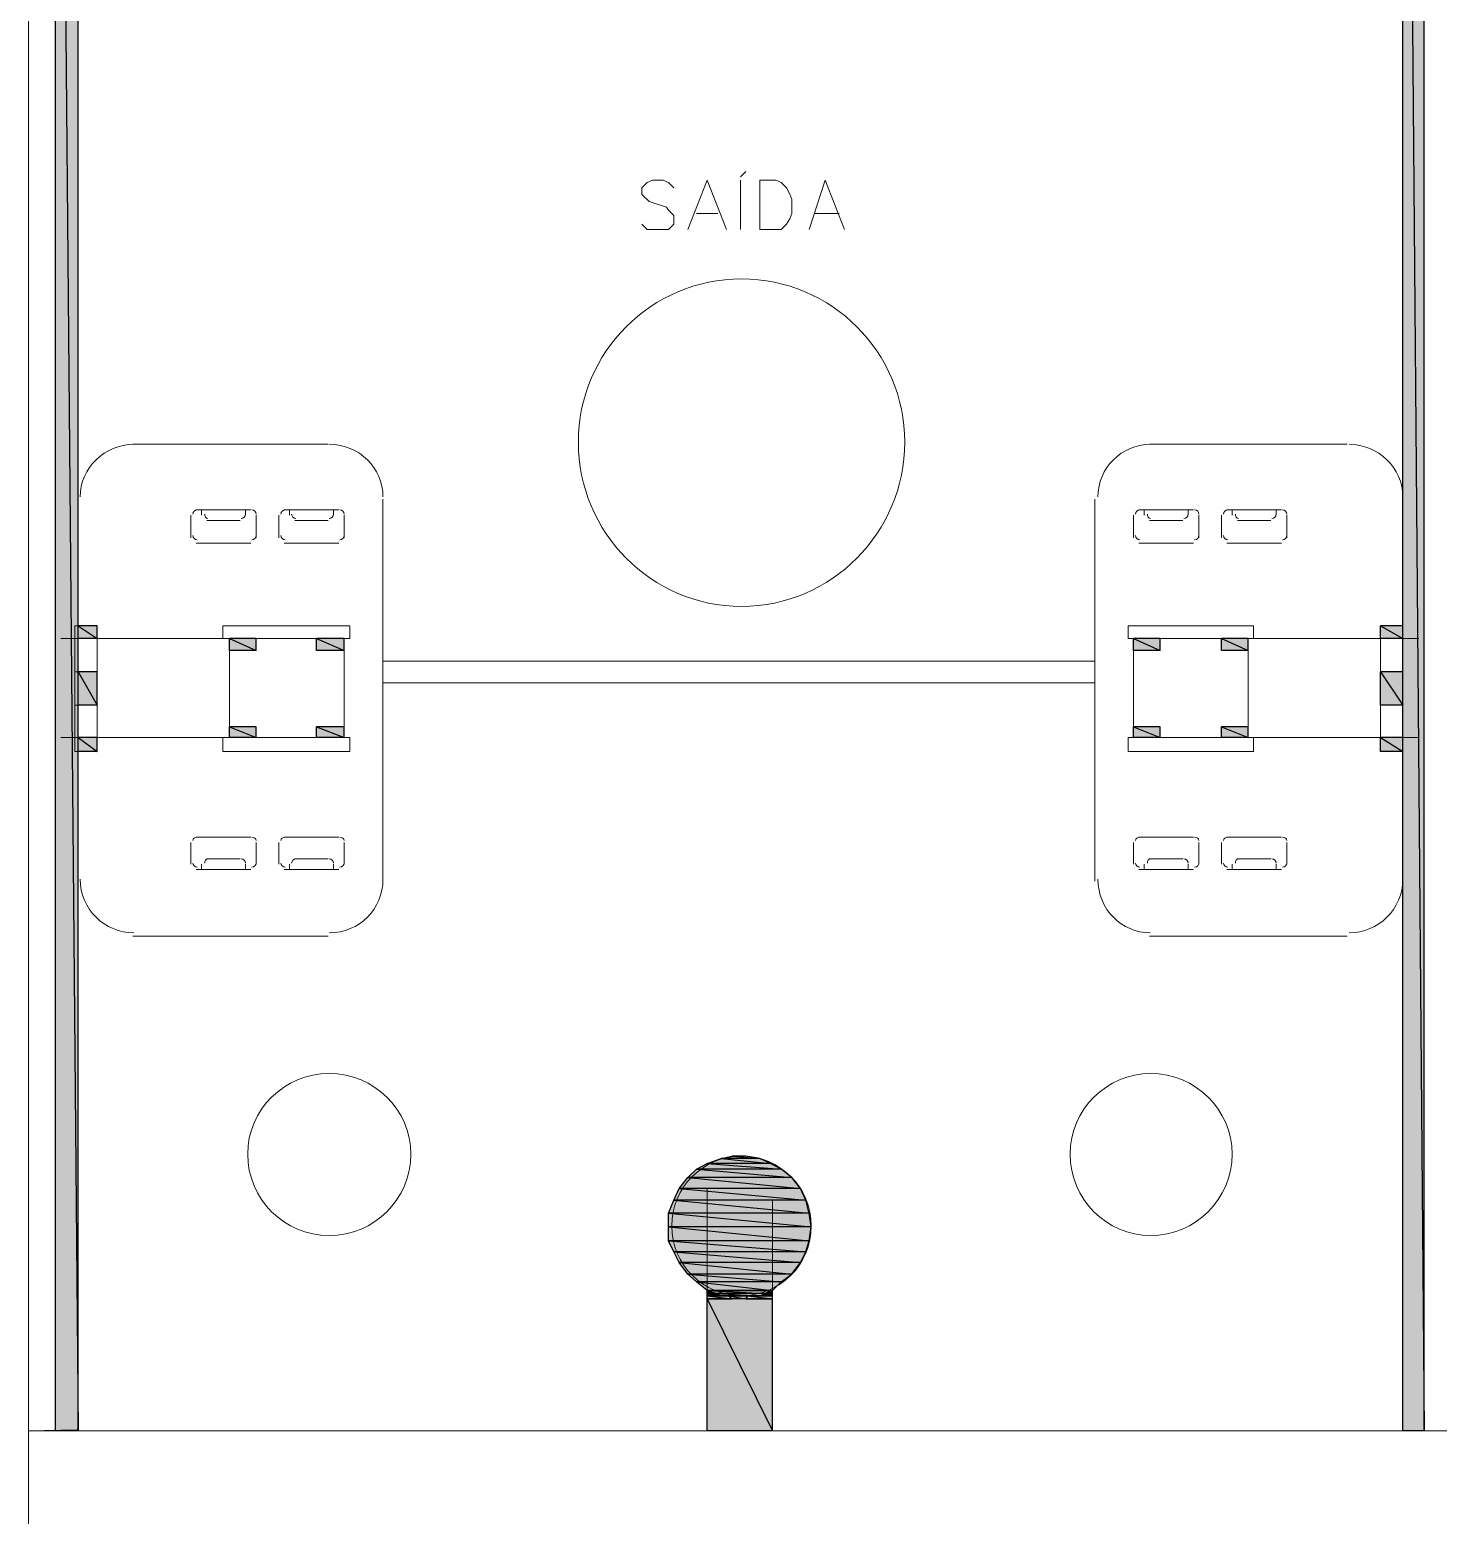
# Model space of a CAD drawing. Header units: millimetres. Extents: x 40 to 176, y -32 to 59.
# Drawn here: x 102.651 to 104.483, y 1.276 to 3.208 of the extents above; entities that cross this region are included whole.
import ezdxf

# ---------------------------------------------------------------- set-up
doc = ezdxf.new("R2010")
doc.units = ezdxf.units.MM
doc.layers.add('15 - Quadro de medição', color=6, linetype='Continuous')

msp = doc.modelspace()

# ---------------------------------------------------------------- hatches: boundary and pattern name
at = {"layer": '15 - Quadro de medição', "true_color": 0x000007}
h = msp.add_hatch(color=7, dxfattribs=at)
h.paths.add_polyline_path([(102.7134, 4.729), (102.6841, 4.729), (102.7134, 1.3852)])
h.paths.add_polyline_path([(102.6841, 4.729), (102.7134, 1.3852), (102.6841, 1.3852)])
h = msp.add_hatch(color=7, dxfattribs=at)
h.paths.add_polyline_path([(104.4649, 4.729), (104.437, 4.729), (104.4649, 1.3852)])
h.paths.add_polyline_path([(104.437, 4.729), (104.4649, 1.3852), (104.437, 1.3852)])
h = msp.add_hatch(color=7, dxfattribs=at)
h.paths.add_polyline_path([(102.7385, 2.4327), (102.7134, 2.4327), (102.7385, 2.416)])
h.paths.add_polyline_path([(102.7134, 2.4327), (102.7385, 2.416), (102.7134, 2.416)])
h = msp.add_hatch(color=7, dxfattribs=at)
h.paths.add_polyline_path([(102.9453, 2.416), (102.9103, 2.416), (102.9453, 2.4006)])
h.paths.add_polyline_path([(102.9103, 2.416), (102.9453, 2.4006), (102.9103, 2.4006)])
h = msp.add_hatch(color=7, dxfattribs=at)
h.paths.add_polyline_path([(103.0598, 2.416), (103.0235, 2.416), (103.0598, 2.4006)])
h.paths.add_polyline_path([(103.0235, 2.416), (103.0598, 2.4006), (103.0235, 2.4006)])
h = msp.add_hatch(color=7, dxfattribs=at)
h.paths.add_polyline_path([(104.1213, 2.416), (104.0864, 2.416), (104.1213, 2.4006)])
h.paths.add_polyline_path([(104.0864, 2.416), (104.1213, 2.4006), (104.0864, 2.4006)])
h = msp.add_hatch(color=7, dxfattribs=at)
h.paths.add_polyline_path([(104.2359, 2.416), (104.2009, 2.416), (104.2359, 2.4006)])
h.paths.add_polyline_path([(104.2009, 2.416), (104.2359, 2.4006), (104.2009, 2.4006)])
h = msp.add_hatch(color=7, dxfattribs=at)
h.paths.add_polyline_path([(104.437, 2.4327), (104.4077, 2.4327), (104.437, 2.416)])
h.paths.add_polyline_path([(104.4077, 2.4327), (104.437, 2.416), (104.4077, 2.416)])
h = msp.add_hatch(color=7, dxfattribs=at)
h.paths.add_polyline_path([(102.7385, 2.3727), (102.7134, 2.3727), (102.7385, 2.3294)])
h.paths.add_polyline_path([(102.7134, 2.3727), (102.7385, 2.3294), (102.7134, 2.3294)])
h = msp.add_hatch(color=7, dxfattribs=at)
h.paths.add_polyline_path([(104.437, 2.3727), (104.4077, 2.3727), (104.437, 2.3294)])
h.paths.add_polyline_path([(104.4077, 2.3727), (104.437, 2.3294), (104.4077, 2.3294)])
h = msp.add_hatch(color=7, dxfattribs=at)
h.paths.add_polyline_path([(102.9453, 2.3014), (102.9103, 2.3014), (102.9453, 2.2875)])
h.paths.add_polyline_path([(102.9103, 2.3014), (102.9453, 2.2875), (102.9103, 2.2875)])
h = msp.add_hatch(color=7, dxfattribs=at)
h.paths.add_polyline_path([(103.0598, 2.3014), (103.0235, 2.3014), (103.0598, 2.2875)])
h.paths.add_polyline_path([(103.0235, 2.3014), (103.0598, 2.2875), (103.0235, 2.2875)])
h = msp.add_hatch(color=7, dxfattribs=at)
h.paths.add_polyline_path([(104.1213, 2.3014), (104.0864, 2.3014), (104.1213, 2.2875)])
h.paths.add_polyline_path([(104.0864, 2.3014), (104.1213, 2.2875), (104.0864, 2.2875)])
h = msp.add_hatch(color=7, dxfattribs=at)
h.paths.add_polyline_path([(104.2359, 2.3014), (104.2009, 2.3014), (104.2359, 2.2875)])
h.paths.add_polyline_path([(104.2009, 2.3014), (104.2359, 2.2875), (104.2009, 2.2875)])
h = msp.add_hatch(color=7, dxfattribs=at)
h.paths.add_polyline_path([(102.7385, 2.2875), (102.7134, 2.2875), (102.7385, 2.2693)])
h.paths.add_polyline_path([(102.7134, 2.2875), (102.7385, 2.2693), (102.7134, 2.2693)])
h = msp.add_hatch(color=7, dxfattribs=at)
h.paths.add_polyline_path([(104.437, 2.2875), (104.4077, 2.2875), (104.437, 2.2693)])
h.paths.add_polyline_path([(104.4077, 2.2875), (104.437, 2.2693), (104.4077, 2.2693)])
h = msp.add_hatch(color=7, dxfattribs=at)
h.paths.add_polyline_path([(103.6003, 1.7399), (103.55, 1.7399), (103.6143, 1.733)])
h.paths.add_polyline_path([(103.55, 1.7399), (103.6143, 1.733), (103.5319, 1.733)])
h = msp.add_hatch(color=7, dxfattribs=at)
h.paths.add_polyline_path([(103.5822, 1.7427), (103.564, 1.7427), (103.6003, 1.7399)])
h.paths.add_polyline_path([(103.564, 1.7427), (103.6003, 1.7399), (103.55, 1.7399)])
h = msp.add_hatch(color=7, dxfattribs=at)
h.paths.add_polyline_path([(103.6283, 1.726), (103.5179, 1.726), (103.6422, 1.7148)])
h.paths.add_polyline_path([(103.5179, 1.726), (103.6422, 1.7148), (103.5067, 1.7148)])
h = msp.add_hatch(color=7, dxfattribs=at)
h.paths.add_polyline_path([(103.6143, 1.733), (103.5319, 1.733), (103.6283, 1.726)])
h.paths.add_polyline_path([(103.5319, 1.733), (103.6283, 1.726), (103.5179, 1.726)])
h = msp.add_hatch(color=7, dxfattribs=at)
h.paths.add_polyline_path([(103.6534, 1.7008), (103.4956, 1.7008), (103.6604, 1.6855)])
h.paths.add_polyline_path([(103.4956, 1.7008), (103.6604, 1.6855), (103.4886, 1.6855)])
h = msp.add_hatch(color=7, dxfattribs=at)
h.paths.add_polyline_path([(103.6422, 1.7148), (103.5067, 1.7148), (103.6534, 1.7008)])
h.paths.add_polyline_path([(103.5067, 1.7148), (103.6534, 1.7008), (103.4956, 1.7008)])
h = msp.add_hatch(color=7, dxfattribs=at)
h.paths.add_polyline_path([(103.6604, 1.6855), (103.4886, 1.6855), (103.6646, 1.6687)])
h.paths.add_polyline_path([(103.4886, 1.6855), (103.6646, 1.6687), (103.4816, 1.6687)])
h = msp.add_hatch(color=7, dxfattribs=at)
h.paths.add_polyline_path([(103.6646, 1.6687), (103.4816, 1.6687), (103.6674, 1.6506)])
h.paths.add_polyline_path([(103.4816, 1.6687), (103.6674, 1.6506), (103.4816, 1.6506)])
h = msp.add_hatch(color=7, dxfattribs=at)
h.paths.add_polyline_path([(103.6674, 1.6506), (103.4816, 1.6506), (103.6646, 1.6324)])
h.paths.add_polyline_path([(103.4816, 1.6506), (103.6646, 1.6324), (103.4816, 1.6324)])
h = msp.add_hatch(color=7, dxfattribs=at)
h.paths.add_polyline_path([(103.6646, 1.6324), (103.4816, 1.6324), (103.6604, 1.6184)])
h.paths.add_polyline_path([(103.4816, 1.6324), (103.6604, 1.6184), (103.4886, 1.6184)])
h = msp.add_hatch(color=7, dxfattribs=at)
h.paths.add_polyline_path([(103.6604, 1.6184), (103.4886, 1.6184), (103.6534, 1.6045)])
h.paths.add_polyline_path([(103.4886, 1.6184), (103.6534, 1.6045), (103.4956, 1.6045)])
h = msp.add_hatch(color=7, dxfattribs=at)
h.paths.add_polyline_path([(103.6534, 1.6045), (103.4956, 1.6045), (103.6422, 1.5891)])
h.paths.add_polyline_path([(103.4956, 1.6045), (103.6422, 1.5891), (103.5067, 1.5891)])
h = msp.add_hatch(color=7, dxfattribs=at)
h.paths.add_polyline_path([(103.6422, 1.5891), (103.5067, 1.5891), (103.6283, 1.5793)])
h.paths.add_polyline_path([(103.5067, 1.5891), (103.6283, 1.5793), (103.5179, 1.5793)])
h = msp.add_hatch(color=7, dxfattribs=at)
h.paths.add_polyline_path([(103.6283, 1.5793), (103.5179, 1.5793), (103.6171, 1.5681)])
h.paths.add_polyline_path([(103.5179, 1.5793), (103.6171, 1.5681), (103.5319, 1.5681)])
h = msp.add_hatch(color=7, dxfattribs=at)
h.paths.add_polyline_path([(103.6143, 1.5681), (103.5319, 1.5681)])
h.paths.add_polyline_path([(103.6143, 1.5681), (103.5319, 1.5681), (103.6171, 1.5681)])
h = msp.add_hatch(color=7, dxfattribs=at)
h.paths.add_polyline_path([(103.6143, 1.5681), (103.5319, 1.5681), (103.6073, 1.564)])
h.paths.add_polyline_path([(103.5319, 1.5681), (103.6073, 1.564), (103.5431, 1.564)])
h = msp.add_hatch(color=7, dxfattribs=at)
h.paths.add_polyline_path([(103.5431, 1.564), (103.5319, 1.5681)])
h.paths.add_polyline_path([(103.5319, 1.5681), (103.5431, 1.564), (103.5319, 1.564)])
h = msp.add_hatch(color=7, dxfattribs=at)
h.paths.add_polyline_path([(103.6171, 1.5681), (103.6143, 1.5681), (103.6171, 1.564)])
h.paths.add_polyline_path([(103.6143, 1.5681), (103.6171, 1.564), (103.6073, 1.564)])
h = msp.add_hatch(color=7, dxfattribs=at)
h.paths.add_polyline_path([(103.5431, 1.564), (103.5319, 1.564), (103.5459, 1.5612)])
h.paths.add_polyline_path([(103.5319, 1.564), (103.5459, 1.5612), (103.5319, 1.5612)])
h = msp.add_hatch(color=7, dxfattribs=at)
h.paths.add_polyline_path([(103.55, 1.5612), (103.5319, 1.5612)])
h.paths.add_polyline_path([(103.55, 1.5612), (103.5319, 1.5612), (103.5459, 1.5612)])
h = msp.add_hatch(color=7, dxfattribs=at)
h.paths.add_polyline_path([(103.5598, 1.5612), (103.5319, 1.5612)])
h.paths.add_polyline_path([(103.5598, 1.5612), (103.5319, 1.5612), (103.55, 1.5612)])
h = msp.add_hatch(color=7, dxfattribs=at)
h.paths.add_polyline_path([(103.5598, 1.5612), (103.5319, 1.5612), (103.564, 1.557)])
h.paths.add_polyline_path([(103.5319, 1.5612), (103.564, 1.557), (103.5319, 1.557)])
h = msp.add_hatch(color=7, dxfattribs=at)
h.paths.add_polyline_path([(103.6171, 1.557), (103.5319, 1.557), (103.6171, 1.3852)])
h.paths.add_polyline_path([(103.5319, 1.557), (103.6171, 1.3852), (103.5319, 1.3852)])
h = msp.add_hatch(color=7, dxfattribs=at)
h.paths.add_polyline_path([(103.6073, 1.564), (103.5431, 1.564), (103.6003, 1.5612)])
h.paths.add_polyline_path([(103.5431, 1.564), (103.6003, 1.5612), (103.55, 1.5612)])
h = msp.add_hatch(color=7, dxfattribs=at)
h.paths.add_polyline_path([(103.585, 1.5612), (103.5598, 1.5612), (103.5822, 1.557)])
h.paths.add_polyline_path([(103.5598, 1.5612), (103.5822, 1.557), (103.564, 1.557)])
h = msp.add_hatch(color=7, dxfattribs=at)
h.paths.add_polyline_path([(103.6171, 1.5612), (103.585, 1.5612), (103.6171, 1.557)])
h.paths.add_polyline_path([(103.585, 1.5612), (103.6171, 1.557), (103.5822, 1.557)])
h = msp.add_hatch(color=7, dxfattribs=at)
h.paths.add_polyline_path([(103.6171, 1.564), (103.6073, 1.564), (103.6171, 1.5612)])
h.paths.add_polyline_path([(103.6073, 1.564), (103.6171, 1.5612), (103.6003, 1.5612)])

# ---------------------------------------------------------------- linework, layer by layer
at = {"layer": '15 - Quadro de medição', "color": 7, "linetype": 'Continuous', "lineweight": 20, "true_color": 0x000007}
for points in [[(102.6491, 5.0936), (104.5012, 5.0936), (104.5012, 1.3852), (102.6491, 1.3852)], [(103.6003, 2.9481), (103.6003, 3.0124), (103.6213, 3.0124), (103.6283, 3.0096), (103.6353, 3.0026), (103.6394, 2.9942), (103.6422, 2.9873), (103.6422, 2.9691), (103.6394, 2.9621), (103.6353, 2.9551), (103.6283, 2.9481), (103.6213, 2.9481)], [(102.7385, 2.4327), (102.7092, 2.4327), (102.7092, 2.2693), (102.7385, 2.2693)], [(102.9103, 2.4006), (102.9453, 2.4006), (102.9453, 2.416), (102.9103, 2.416)], [(103.0598, 2.4006), (103.0235, 2.4006), (103.0235, 2.416), (103.0598, 2.416)], [(104.0864, 2.4006), (104.1213, 2.4006), (104.1213, 2.416), (104.0864, 2.416)], [(104.2359, 2.4006), (104.2009, 2.4006), (104.2009, 2.416), (104.2359, 2.416)], [(104.4077, 2.4327), (104.437, 2.4327), (104.437, 2.2693), (104.4077, 2.2693)], [(102.9103, 2.3014), (102.9453, 2.3014), (102.9453, 2.2875), (102.9103, 2.2875)], [(103.0598, 2.3014), (103.0235, 2.3014), (103.0235, 2.2875), (103.0598, 2.2875)], [(104.0864, 2.3014), (104.1213, 2.3014), (104.1213, 2.2875), (104.0864, 2.2875)], [(104.2359, 2.3014), (104.2009, 2.3014), (104.2009, 2.2875), (104.2359, 2.2875)], [(102.6491, 1.3852), (104.5012, 1.3852), (104.5012, -2.319), (102.6491, -2.319)]]:
    msp.add_lwpolyline(points, close=True, dxfattribs=at)
for points in [[(102.7204, 4.9511), (104.437, 4.9511), (104.437, 1.3852), (102.7134, 1.3852), (102.712, 1.3866), (102.6491, 1.3852)], [(102.7134, 1.3852), (102.7134, 4.9441), (102.7134, 4.9441)], [(104.5012, 4.8645), (104.5012, 1.3852), (102.6491, 1.3852), (102.6491, 4.8645)], [(102.6841, 4.729), (102.6841, 1.3852), (102.7134, 1.3852), (102.6701, 1.3852)], [(104.437, 1.3852), (104.4649, 1.3852), (104.4649, 4.729)], [(103.5752, 3.0166), (103.5822, 3.0236), (103.5822, 3.0236)], [(103.4886, 3.0026), (103.4816, 3.0096), (103.4746, 3.0124), (103.4607, 3.0124), (103.4537, 3.0096), (103.4467, 3.0026), (103.4467, 2.9942), (103.4495, 2.9914), (103.4537, 2.9873), (103.4565, 2.9845), (103.4788, 2.9775), (103.4816, 2.9733), (103.4858, 2.9691), (103.4886, 2.9663), (103.4886, 2.9551), (103.4816, 2.9481), (103.4746, 2.9481), (103.4607, 2.9481), (103.4537, 2.9481), (103.4467, 2.9551)], [(103.5067, 2.9481), (103.5319, 3.0124), (103.557, 2.9481)], [(103.5752, 2.9481), (103.5752, 3.0124), (103.5752, 3.0124)], [(103.6646, 2.9481), (103.6855, 3.0124), (103.7107, 2.9481)], [(103.5179, 2.9691), (103.5459, 2.9691), (103.5459, 2.9691)], [(103.6716, 2.9691), (103.7037, 2.9691), (103.7037, 2.9691)], [(102.7846, 2.6688), (103.0388, 2.6688), (103.0388, 2.6688)], [(104.3644, 2.6688), (104.1074, 2.6688), (104.1074, 2.6688)], [(102.7134, 2.1003), (102.7134, 2.5976), (102.7134, 2.5976)], [(103.1101, 2.5976), (103.1101, 2.3866), (103.1101, 2.1003)], [(104.0361, 2.5976), (104.0361, 2.3866), (104.0361, 2.1003)], [(104.437, 2.1003), (104.437, 2.5976), (104.437, 2.5976)], [(102.86, 2.5473), (102.86, 2.5766), (102.86, 2.5766)], [(102.867, 2.5836), (102.9383, 2.5836), (102.9383, 2.5836)], [(102.9313, 2.5766), (102.9313, 2.5836), (102.874, 2.5836), (102.874, 2.5766)], [(102.9453, 2.5766), (102.9453, 2.5473), (102.9453, 2.5473)], [(102.9746, 2.5766), (102.9746, 2.5473), (102.9746, 2.5473)], [(103.0528, 2.5836), (102.9816, 2.5836), (102.9816, 2.5836)], [(102.9886, 2.5766), (102.9886, 2.5836), (103.0458, 2.5836), (103.0458, 2.5766)], [(103.0598, 2.5473), (103.0598, 2.5766), (103.0598, 2.5766)], [(104.0864, 2.5473), (104.0864, 2.5766), (104.0864, 2.5766)], [(104.0934, 2.5836), (104.1646, 2.5836), (104.1646, 2.5836)], [(104.1576, 2.5766), (104.1576, 2.5836), (104.1004, 2.5836), (104.1004, 2.5766)], [(104.1716, 2.5766), (104.1716, 2.5473), (104.1716, 2.5473)], [(104.2009, 2.5766), (104.2009, 2.5473), (104.2009, 2.5473)], [(104.2792, 2.5836), (104.2079, 2.5836), (104.2079, 2.5836)], [(104.2149, 2.5766), (104.2149, 2.5836), (104.2722, 2.5836), (104.2722, 2.5766)], [(104.2861, 2.5473), (104.2861, 2.5766), (104.2861, 2.5766)], [(102.881, 2.5696), (102.9243, 2.5696), (102.9243, 2.5696)], [(103.0388, 2.5696), (102.9955, 2.5696), (102.9955, 2.5696)], [(104.1074, 2.5696), (104.1507, 2.5696), (104.1507, 2.5696)], [(104.2652, 2.5696), (104.2219, 2.5696), (104.2219, 2.5696)], [(102.9383, 2.5403), (102.867, 2.5403), (102.867, 2.5403)], [(102.9816, 2.5403), (103.0528, 2.5403), (103.0528, 2.5403)], [(104.1646, 2.5403), (104.0934, 2.5403), (104.0934, 2.5403)], [(104.2079, 2.5403), (104.2792, 2.5403), (104.2792, 2.5403)], [(102.691, 2.416), (103.0598, 2.416), (103.0598, 2.2875)], [(103.0598, 2.416), (103.0668, 2.416), (103.0668, 2.4327), (102.902, 2.4327), (102.902, 2.416)], [(102.9103, 2.416), (102.9103, 2.2875), (102.9103, 2.2875)], [(104.0864, 2.416), (104.0794, 2.416), (104.0794, 2.4327), (104.2428, 2.4327), (104.2428, 2.416)], [(104.4579, 2.416), (104.0864, 2.416), (104.0864, 2.2875)], [(104.2359, 2.416), (104.2359, 2.2875), (104.2359, 2.2875)], [(103.1101, 2.3866), (104.0361, 2.3866), (104.0361, 2.3866)], [(102.7385, 2.3727), (102.7092, 2.3727), (102.7092, 2.3727)], [(103.1101, 2.3587), (104.0361, 2.3587), (104.0361, 2.3587)], [(104.4077, 2.3727), (104.437, 2.3727), (104.437, 2.3727)], [(102.7385, 2.3294), (102.7092, 2.3294), (102.7092, 2.3294)], [(104.4077, 2.3294), (104.437, 2.3294), (104.437, 2.3294)], [(102.691, 2.2875), (103.0598, 2.2875), (103.0598, 2.2875)], [(103.0598, 2.2875), (103.0668, 2.2875), (103.0668, 2.2693), (102.902, 2.2693), (102.902, 2.2875)], [(104.0864, 2.2875), (104.0794, 2.2875), (104.0794, 2.2693), (104.2428, 2.2693), (104.2428, 2.2875)], [(104.4579, 2.2875), (104.0864, 2.2875), (104.0864, 2.2875)], [(102.86, 2.1506), (102.86, 2.1227), (102.86, 2.1227)], [(102.9383, 2.1576), (102.867, 2.1576), (102.867, 2.1576)], [(102.9453, 2.1227), (102.9453, 2.1506), (102.9453, 2.1506)], [(102.9746, 2.1227), (102.9746, 2.1506), (102.9746, 2.1506)], [(102.9816, 2.1576), (103.0528, 2.1576), (103.0528, 2.1576)], [(103.0598, 2.1506), (103.0598, 2.1227), (103.0598, 2.1227)], [(104.0864, 2.1506), (104.0864, 2.1227), (104.0864, 2.1227)], [(104.1646, 2.1576), (104.0934, 2.1576), (104.0934, 2.1576)], [(104.1716, 2.1227), (104.1716, 2.1506), (104.1716, 2.1506)], [(104.2009, 2.1227), (104.2009, 2.1506), (104.2009, 2.1506)], [(104.2079, 2.1576), (104.2792, 2.1576), (104.2792, 2.1576)], [(104.2861, 2.1506), (104.2861, 2.1227), (104.2861, 2.1227)], [(102.881, 2.1296), (102.9243, 2.1296), (102.9243, 2.1296)], [(103.0388, 2.1296), (102.9955, 2.1296), (102.9955, 2.1296)], [(104.1074, 2.1296), (104.1507, 2.1296), (104.1507, 2.1296)], [(104.2652, 2.1296), (104.2219, 2.1296), (104.2219, 2.1296)], [(102.867, 2.1157), (102.9383, 2.1157), (102.9383, 2.1157)], [(102.9313, 2.1227), (102.9313, 2.1157), (102.874, 2.1157), (102.874, 2.1227)], [(103.0528, 2.1157), (102.9816, 2.1157), (102.9816, 2.1157)], [(102.9886, 2.1227), (102.9886, 2.1157), (103.0458, 2.1157), (103.0458, 2.1227)], [(104.0934, 2.1157), (104.1646, 2.1157), (104.1646, 2.1157)], [(104.1576, 2.1227), (104.1576, 2.1157), (104.1004, 2.1157), (104.1004, 2.1227)], [(104.2792, 2.1157), (104.2079, 2.1157), (104.2079, 2.1157)], [(104.2149, 2.1227), (104.2149, 2.1157), (104.2722, 2.1157), (104.2722, 2.1227)], [(103.0388, 2.0291), (102.7846, 2.0291), (102.7846, 2.0291)], [(104.1074, 2.0291), (104.3644, 2.0291), (104.3644, 2.0291)], [(103.5319, 1.3852), (103.5319, 1.7008), (103.5319, 1.7008)], [(103.6171, 1.3852), (103.6171, 1.6855), (103.6171, 1.6855)]]:
    msp.add_lwpolyline(points, dxfattribs=at)
at = {"layer": '15 - Quadro de medição', "color": 7, "linetype": 'Continuous', "lineweight": -2, "true_color": 0x000007}
for points in [[(102.7134, 4.729), (102.6841, 4.729), (102.7134, 1.3852)], [(102.6841, 4.729), (102.7134, 1.3852), (102.6841, 1.3852)], [(104.4649, 4.729), (104.437, 4.729), (104.4649, 1.3852)], [(104.437, 4.729), (104.4649, 1.3852), (104.437, 1.3852)], [(102.7385, 2.4327), (102.7134, 2.4327), (102.7385, 2.416)], [(102.7134, 2.4327), (102.7385, 2.416), (102.7134, 2.416)], [(102.9453, 2.416), (102.9103, 2.416), (102.9453, 2.4006)], [(102.9103, 2.416), (102.9453, 2.4006), (102.9103, 2.4006)], [(103.0598, 2.416), (103.0235, 2.416), (103.0598, 2.4006)], [(103.0235, 2.416), (103.0598, 2.4006), (103.0235, 2.4006)], [(104.1213, 2.416), (104.0864, 2.416), (104.1213, 2.4006)], [(104.0864, 2.416), (104.1213, 2.4006), (104.0864, 2.4006)], [(104.2359, 2.416), (104.2009, 2.416), (104.2359, 2.4006)], [(104.2009, 2.416), (104.2359, 2.4006), (104.2009, 2.4006)], [(104.437, 2.4327), (104.4077, 2.4327), (104.437, 2.416)], [(104.4077, 2.4327), (104.437, 2.416), (104.4077, 2.416)], [(102.7385, 2.3727), (102.7134, 2.3727), (102.7385, 2.3294)], [(102.7134, 2.3727), (102.7385, 2.3294), (102.7134, 2.3294)], [(104.437, 2.3727), (104.4077, 2.3727), (104.437, 2.3294)], [(104.4077, 2.3727), (104.437, 2.3294), (104.4077, 2.3294)], [(102.9453, 2.3014), (102.9103, 2.3014), (102.9453, 2.2875)], [(102.9103, 2.3014), (102.9453, 2.2875), (102.9103, 2.2875)], [(103.0598, 2.3014), (103.0235, 2.3014), (103.0598, 2.2875)], [(103.0235, 2.3014), (103.0598, 2.2875), (103.0235, 2.2875)], [(104.1213, 2.3014), (104.0864, 2.3014), (104.1213, 2.2875)], [(104.0864, 2.3014), (104.1213, 2.2875), (104.0864, 2.2875)], [(104.2359, 2.3014), (104.2009, 2.3014), (104.2359, 2.2875)], [(104.2009, 2.3014), (104.2359, 2.2875), (104.2009, 2.2875)], [(102.7385, 2.2875), (102.7134, 2.2875), (102.7385, 2.2693)], [(102.7134, 2.2875), (102.7385, 2.2693), (102.7134, 2.2693)], [(104.437, 2.2875), (104.4077, 2.2875), (104.437, 2.2693)], [(104.4077, 2.2875), (104.437, 2.2693), (104.4077, 2.2693)], [(103.55, 1.7399), (103.6143, 1.733), (103.5319, 1.733)], [(103.564, 1.7427), (103.6003, 1.7399), (103.55, 1.7399)], [(103.6003, 1.7399), (103.55, 1.7399), (103.6143, 1.733)], [(103.5822, 1.7427), (103.564, 1.7427), (103.6003, 1.7399)], [(103.5179, 1.726), (103.6422, 1.7148), (103.5067, 1.7148)], [(103.5319, 1.733), (103.6283, 1.726), (103.5179, 1.726)], [(103.6283, 1.726), (103.5179, 1.726), (103.6422, 1.7148)], [(103.6143, 1.733), (103.5319, 1.733), (103.6283, 1.726)], [(103.4956, 1.7008), (103.6604, 1.6855), (103.4886, 1.6855)], [(103.5067, 1.7148), (103.6534, 1.7008), (103.4956, 1.7008)], [(103.6534, 1.7008), (103.4956, 1.7008), (103.6604, 1.6855)], [(103.6422, 1.7148), (103.5067, 1.7148), (103.6534, 1.7008)], [(103.4886, 1.6855), (103.6646, 1.6687), (103.4816, 1.6687)], [(103.6604, 1.6855), (103.4886, 1.6855), (103.6646, 1.6687)], [(103.6646, 1.6687), (103.4816, 1.6687), (103.6674, 1.6506)], [(103.4816, 1.6687), (103.6674, 1.6506), (103.4816, 1.6506)], [(103.6674, 1.6506), (103.4816, 1.6506), (103.6646, 1.6324)], [(103.4816, 1.6506), (103.6646, 1.6324), (103.4816, 1.6324)], [(103.6646, 1.6324), (103.4816, 1.6324), (103.6604, 1.6184)], [(103.4816, 1.6324), (103.6604, 1.6184), (103.4886, 1.6184)], [(103.6604, 1.6184), (103.4886, 1.6184), (103.6534, 1.6045)], [(103.4886, 1.6184), (103.6534, 1.6045), (103.4956, 1.6045)], [(103.6534, 1.6045), (103.4956, 1.6045), (103.6422, 1.5891)], [(103.4956, 1.6045), (103.6422, 1.5891), (103.5067, 1.5891)], [(103.6422, 1.5891), (103.5067, 1.5891), (103.6283, 1.5793)], [(103.5067, 1.5891), (103.6283, 1.5793), (103.5179, 1.5793)], [(103.6283, 1.5793), (103.5179, 1.5793), (103.6171, 1.5681)], [(103.5179, 1.5793), (103.6171, 1.5681), (103.5319, 1.5681)], [(103.5319, 1.5681), (103.5319, 1.5681)], [(103.6143, 1.5681), (103.6143, 1.5681), (103.5319, 1.5681)], [(103.6143, 1.5681), (103.5319, 1.5681), (103.6171, 1.5681)], [(103.5319, 1.5681), (103.5319, 1.5681)], [(103.5319, 1.5681), (103.5319, 1.5681)], [(103.6143, 1.5681), (103.5319, 1.5681), (103.6073, 1.564)], [(103.5319, 1.5681), (103.6073, 1.564), (103.5431, 1.564)], [(103.5431, 1.564), (103.5319, 1.5681)], [(103.5319, 1.5681), (103.5431, 1.564), (103.5319, 1.564)], [(103.6143, 1.5681), (103.6171, 1.564), (103.6073, 1.564)], [(103.6171, 1.5681), (103.6143, 1.5681), (103.6143, 1.5681)], [(103.6171, 1.5681), (103.6143, 1.5681), (103.6171, 1.564)], [(103.6171, 1.5681), (103.6171, 1.5681)], [(103.6171, 1.5681), (103.6171, 1.5681)], [(103.5431, 1.564), (103.5319, 1.564), (103.5459, 1.5612)], [(103.5319, 1.564), (103.5459, 1.5612), (103.5319, 1.5612)], [(103.55, 1.5612), (103.55, 1.5612), (103.5319, 1.5612)], [(103.55, 1.5612), (103.5319, 1.5612), (103.5459, 1.5612)], [(103.5319, 1.5612), (103.55, 1.5612), (103.55, 1.5612)], [(103.55, 1.5612), (103.55, 1.5612), (103.5319, 1.5612)], [(103.5598, 1.5612), (103.5598, 1.5612), (103.5319, 1.5612)], [(103.5598, 1.5612), (103.5319, 1.5612), (103.55, 1.5612)], [(103.5598, 1.5612), (103.5319, 1.5612), (103.564, 1.557)], [(103.5319, 1.5612), (103.564, 1.557), (103.5319, 1.557)], [(103.5319, 1.557), (103.564, 1.557), (103.564, 1.557)], [(103.564, 1.557), (103.564, 1.557), (103.5319, 1.557)], [(103.6171, 1.557), (103.5319, 1.557), (103.6171, 1.3852)], [(103.5319, 1.557), (103.6171, 1.3852), (103.5319, 1.3852)], [(103.6073, 1.564), (103.5431, 1.564), (103.6003, 1.5612)], [(103.5431, 1.564), (103.6003, 1.5612), (103.55, 1.5612)], [(103.55, 1.5612), (103.6003, 1.5612), (103.6003, 1.5612)], [(103.6003, 1.5612), (103.6003, 1.5612), (103.55, 1.5612)], [(103.6003, 1.5612), (103.55, 1.5612), (103.585, 1.5612)], [(103.55, 1.5612), (103.585, 1.5612), (103.5598, 1.5612)], [(103.585, 1.5612), (103.5598, 1.5612), (103.5822, 1.557)], [(103.5598, 1.5612), (103.5822, 1.557), (103.564, 1.557)], [(103.585, 1.5612), (103.6171, 1.557), (103.5822, 1.557)], [(103.5822, 1.557), (103.6171, 1.557), (103.6171, 1.557)], [(103.6171, 1.557), (103.6171, 1.557), (103.5822, 1.557)], [(103.6003, 1.5612), (103.6171, 1.5612), (103.585, 1.5612)], [(103.6171, 1.5612), (103.585, 1.5612), (103.6171, 1.557)], [(103.6073, 1.564), (103.6171, 1.5612), (103.6003, 1.5612)], [(103.6003, 1.5612), (103.6171, 1.5612), (103.6171, 1.5612)], [(103.6171, 1.5612), (103.6171, 1.5612), (103.6003, 1.5612)], [(103.6003, 1.5612), (103.6171, 1.5612), (103.6171, 1.5612)], [(103.6171, 1.5612), (103.6171, 1.5612), (103.6003, 1.5612)], [(103.6171, 1.5612), (103.6003, 1.5612)], [(103.6171, 1.564), (103.6073, 1.564), (103.6171, 1.5612)]]:
    msp.add_lwpolyline(points, close=True, dxfattribs=at)
at = {"layer": '15 - Quadro de medição', "color": 7, "linetype": 'Continuous', "lineweight": 20, "true_color": 0x000007}
for points in [[(103.7889, 2.6716), (103.7889, 2.7889), (103.6939, 2.8839), (103.5766, 2.8839), (103.5766, 2.8839), (103.4593, 2.8839), (103.3643, 2.7889), (103.3643, 2.6716), (103.3643, 2.6716), (103.3643, 2.5543), (103.4593, 2.4579), (103.5766, 2.4579), (103.5766, 2.4579), (103.6939, 2.4579), (103.7889, 2.5543), (103.7889, 2.6716)], [(103.1464, 1.7455), (103.1464, 1.8028), (103.0989, 1.8503), (103.0402, 1.8503), (103.0402, 1.8503), (102.9816, 1.8503), (102.9341, 1.8028), (102.9341, 1.7455), (102.9341, 1.7455), (102.9341, 1.6869), (102.9816, 1.6394), (103.0402, 1.6394), (103.0402, 1.6394), (103.0989, 1.6394), (103.1464, 1.6869), (103.1464, 1.7455)], [(104.2149, 1.7455), (104.2149, 1.8028), (104.1674, 1.8503), (104.1088, 1.8503), (104.1088, 1.8503), (104.0515, 1.8503), (104.004, 1.8028), (104.004, 1.7455), (104.004, 1.7455), (104.004, 1.6869), (104.0515, 1.6394), (104.1088, 1.6394), (104.1088, 1.6394), (104.1674, 1.6394), (104.2149, 1.6869), (104.2149, 1.7455)], [(103.6674, 1.652), (103.6674, 1.7022), (103.6269, 1.7427), (103.5766, 1.7427), (103.5766, 1.7427), (103.5263, 1.7427), (103.4858, 1.7022), (103.4858, 1.652), (103.4858, 1.652), (103.4858, 1.6017), (103.5263, 1.5612), (103.5766, 1.5612), (103.5766, 1.5612), (103.6269, 1.5612), (103.6674, 1.6017), (103.6674, 1.652)]]:
    msp.add_open_spline(points, degree=3, knots=[0, 0, 0, 0, 0.0625, 0.0625, 0.0625, 0.062501, 0.125, 0.125, 0.125, 0.125001, 0.1875, 0.1875, 0.1875, 0.187501, 1, 1, 1, 1], dxfattribs=at)
for points in [[(102.786, 2.6688), (102.7483, 2.6688), (102.7162, 2.6381), (102.7162, 2.6004)], [(103.1101, 2.6004), (103.1101, 2.6381), (103.0793, 2.6688), (103.0402, 2.6688)], [(104.1088, 2.6688), (104.071, 2.6688), (104.0403, 2.6381), (104.0403, 2.6004)], [(104.437, 2.6004), (104.437, 2.6381), (104.4049, 2.6688), (104.3672, 2.6688)], [(102.8684, 2.5836), (102.8656, 2.5836), (102.8628, 2.5808), (102.8628, 2.578)], [(102.8782, 2.578), (102.8782, 2.5752), (102.8796, 2.5724), (102.8824, 2.5724)], [(102.9257, 2.5724), (102.9285, 2.5724), (102.9313, 2.5752), (102.9313, 2.578)], [(102.9453, 2.578), (102.9453, 2.5808), (102.9425, 2.5836), (102.9397, 2.5836)], [(102.983, 2.5836), (102.9802, 2.5836), (102.9774, 2.5808), (102.9774, 2.578)], [(102.9913, 2.578), (102.9913, 2.5752), (102.9941, 2.5724), (102.9969, 2.5724)], [(103.0402, 2.5724), (103.043, 2.5724), (103.0458, 2.5752), (103.0458, 2.578)], [(103.0598, 2.578), (103.0598, 2.5808), (103.057, 2.5836), (103.0542, 2.5836)], [(104.0948, 2.5836), (104.092, 2.5836), (104.0892, 2.5808), (104.0892, 2.578)], [(104.1046, 2.578), (104.1046, 2.5752), (104.106, 2.5724), (104.1088, 2.5724)], [(104.1521, 2.5724), (104.1548, 2.5724), (104.1576, 2.5752), (104.1576, 2.578)], [(104.1716, 2.578), (104.1716, 2.5808), (104.1702, 2.5836), (104.166, 2.5836)], [(104.2093, 2.5836), (104.2065, 2.5836), (104.2037, 2.5808), (104.2037, 2.578)], [(104.2191, 2.578), (104.2191, 2.5752), (104.2205, 2.5724), (104.2233, 2.5724)], [(104.2666, 2.5724), (104.2694, 2.5724), (104.2722, 2.5752), (104.2722, 2.578)], [(104.2861, 2.578), (104.2861, 2.5808), (104.2833, 2.5836), (104.2806, 2.5836)], [(102.8628, 2.5501), (102.8628, 2.5473), (102.8656, 2.5445), (102.8684, 2.5445)], [(102.9397, 2.5445), (102.9425, 2.5445), (102.9453, 2.5473), (102.9453, 2.5501)], [(102.9774, 2.5501), (102.9774, 2.5473), (102.9802, 2.5445), (102.983, 2.5445)], [(103.0542, 2.5445), (103.057, 2.5445), (103.0598, 2.5473), (103.0598, 2.5501)], [(104.0892, 2.5501), (104.0892, 2.5473), (104.092, 2.5445), (104.0948, 2.5445)], [(104.166, 2.5445), (104.1702, 2.5445), (104.1716, 2.5473), (104.1716, 2.5501)], [(104.2037, 2.5501), (104.2037, 2.5473), (104.2065, 2.5445), (104.2093, 2.5445)], [(104.2806, 2.5445), (104.2833, 2.5445), (104.2861, 2.5473), (104.2861, 2.5501)], [(102.8684, 2.1576), (102.8656, 2.1576), (102.8628, 2.1562), (102.8628, 2.1534)], [(102.9453, 2.1534), (102.9453, 2.1562), (102.9425, 2.1576), (102.9397, 2.1576)], [(102.983, 2.1576), (102.9802, 2.1576), (102.9774, 2.1562), (102.9774, 2.1534)], [(103.0598, 2.1534), (103.0598, 2.1562), (103.057, 2.1576), (103.0542, 2.1576)], [(104.0948, 2.1576), (104.092, 2.1576), (104.0892, 2.1562), (104.0892, 2.1534)], [(104.1716, 2.1534), (104.1716, 2.1562), (104.1702, 2.1576), (104.166, 2.1576)], [(104.2093, 2.1576), (104.2065, 2.1576), (104.2037, 2.1562), (104.2037, 2.1534)], [(104.2861, 2.1534), (104.2861, 2.1562), (104.2833, 2.1576), (104.2806, 2.1576)], [(102.8824, 2.1296), (102.8796, 2.1296), (102.8782, 2.1269), (102.8782, 2.1241)], [(102.9313, 2.1241), (102.9313, 2.1269), (102.9285, 2.1296), (102.9257, 2.1296)], [(102.9969, 2.1296), (102.9941, 2.1296), (102.9913, 2.1269), (102.9913, 2.1241)], [(103.0458, 2.1241), (103.0458, 2.1269), (103.043, 2.1296), (103.0402, 2.1296)], [(104.1088, 2.1296), (104.106, 2.1296), (104.1046, 2.1269), (104.1046, 2.1241)], [(104.1576, 2.1241), (104.1576, 2.1269), (104.1548, 2.1296), (104.1521, 2.1296)], [(104.2233, 2.1296), (104.2205, 2.1296), (104.2191, 2.1269), (104.2191, 2.1241)], [(104.2722, 2.1241), (104.2722, 2.1269), (104.2694, 2.1296), (104.2666, 2.1296)], [(102.8628, 2.1241), (102.8628, 2.1213), (102.8656, 2.1185), (102.8684, 2.1185)], [(102.9397, 2.1185), (102.9425, 2.1185), (102.9453, 2.1213), (102.9453, 2.1241)], [(102.9774, 2.1241), (102.9774, 2.1213), (102.9802, 2.1185), (102.983, 2.1185)], [(103.0542, 2.1185), (103.057, 2.1185), (103.0598, 2.1213), (103.0598, 2.1241)], [(104.0892, 2.1241), (104.0892, 2.1213), (104.092, 2.1185), (104.0948, 2.1185)], [(104.166, 2.1185), (104.1702, 2.1185), (104.1716, 2.1213), (104.1716, 2.1241)], [(104.2037, 2.1241), (104.2037, 2.1213), (104.2065, 2.1185), (104.2093, 2.1185)], [(104.2806, 2.1185), (104.2833, 2.1185), (104.2861, 2.1213), (104.2861, 2.1241)], [(102.7162, 2.1031), (102.7162, 2.064), (102.7483, 2.0333), (102.786, 2.0333)], [(103.0402, 2.0333), (103.0793, 2.0333), (103.1101, 2.064), (103.1101, 2.1031)], [(104.0403, 2.1031), (104.0403, 2.064), (104.071, 2.0333), (104.1088, 2.0333)], [(104.3672, 2.0333), (104.4049, 2.0333), (104.437, 2.064), (104.437, 2.1031)]]:
    msp.add_open_spline(points, degree=3, dxfattribs=at)

doc.saveas('drawing.dxf')
